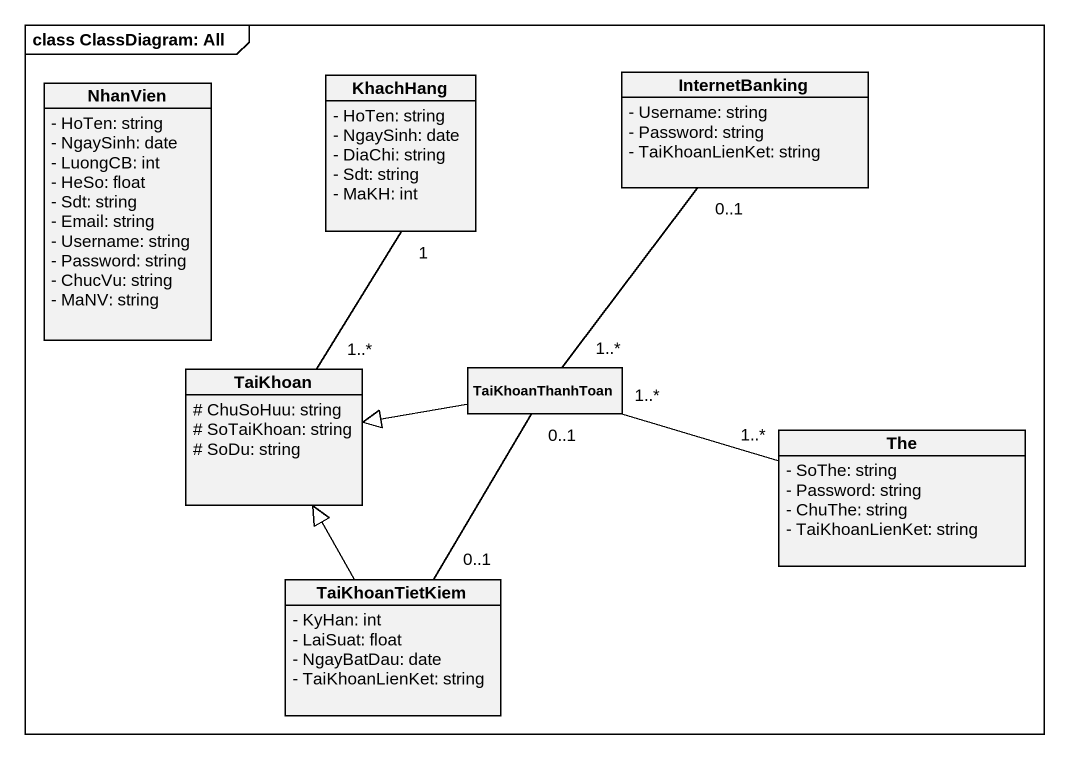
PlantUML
@startuml
mainframe class ClassDiagram: All
hide circle
hide empty members
skinparam classAttributeIconSize 0
class NhanVien {
  - HoTen: string
  - NgaySinh: date
  - LuongCB: int
  - HeSo: float
  - Sdt: string
  - Email: string
  - Username: string
  - Password: string
  - ChucVu: string
  - MaNV: string
}
class KhachHang {
  - HoTen: string
  - NgaySinh: date
  - DiaChi: string
  - Sdt: string
  - MaKH: int
}
class InternetBanking {
  - Username: string
  - Password: string
  - TaiKhoanLienKet: string
}
class TaiKhoan {
  # ChuSoHuu: string
  # SoTaiKhoan: string
  # SoDu: string
}
class TaiKhoanThanhToan
class The {
  - SoThe: string
  - Password: string
  - ChuThe: string
  - TaiKhoanLienKet: string
}
class TaiKhoanTietKiem {
  - KyHan: int
  - LaiSuat: float
  - NgayBatDau: date
  - TaiKhoanLienKet: string
}
KhachHang "1" -- "1..*" TaiKhoan
TaiKhoanThanhToan "1..*" -up- "0..1" InternetBanking
TaiKhoanThanhToan -left-|> TaiKhoan
TaiKhoanThanhToan "1..*" -right- "1..*" The
TaiKhoanTietKiem -up-|> TaiKhoan
TaiKhoanTietKiem "0..1" -up- "0..1" TaiKhoanThanhToan
@enduml
